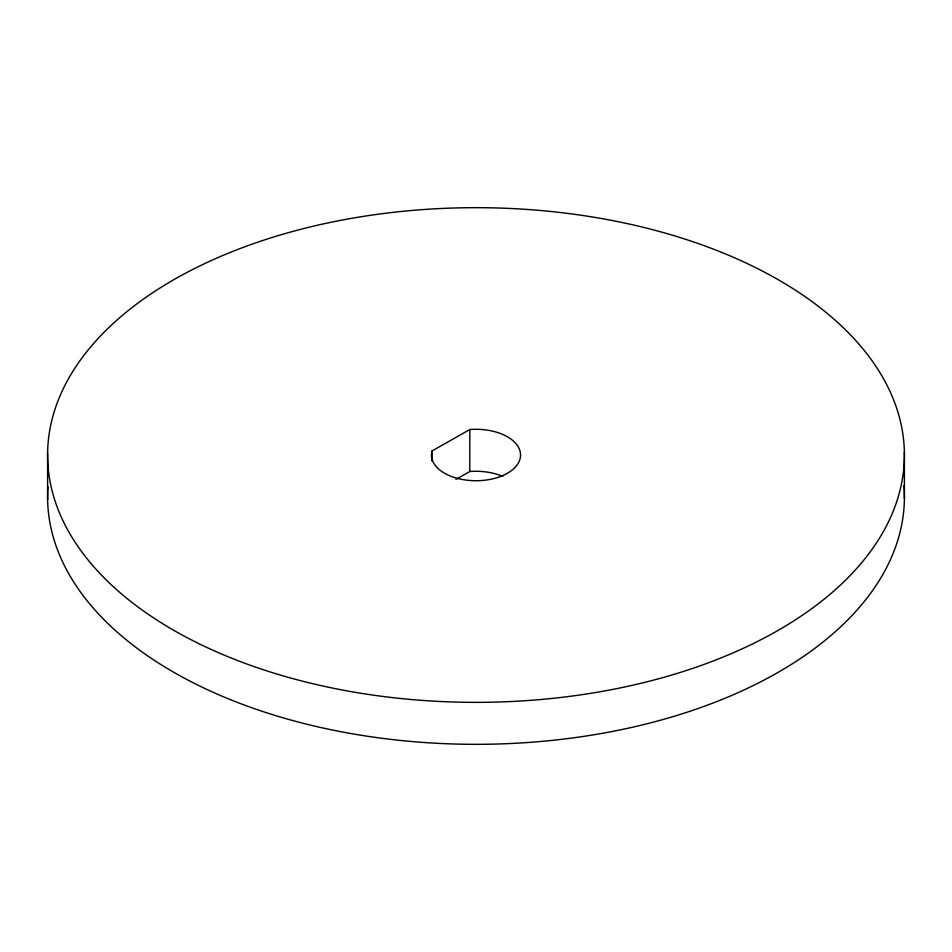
<?xml version="1.0" encoding="UTF-8"?>
<svg xmlns="http://www.w3.org/2000/svg" width="952" height="952" viewBox="0 0 952 952"><rect width="100%" height="100%" fill="white"/><g stroke="black" fill="none" stroke-linecap="round" stroke-linejoin="round"><path stroke-width="1.43" d="M431.994 450.986L469.8 429.542A44.554 25.728 0 0 1 520.518 453.961A44.554 25.728 0 0 1 473.406 480.689A44.554 25.728 0 0 1 431.994 450.986L431.994 461.125M455.937 479.38L469.8 471.514A44.554 25.728 0 0 1 502.811 476.44M904.388 452.283L904.4 498.574M469.8 429.542L469.8 471.514M47.6 453.426L47.612 499.717M903.96 485.627A428.412 247.341 0 0 1 477 744.321A428.412 247.341 0 0 1 47.957 486.769M259.42 668.423A428.412 247.341 0 0 0 904.4 456.591A428.412 247.341 0 0 0 264.18 240.023A428.412 247.341 0 0 0 259.42 668.423"/></g></svg>
